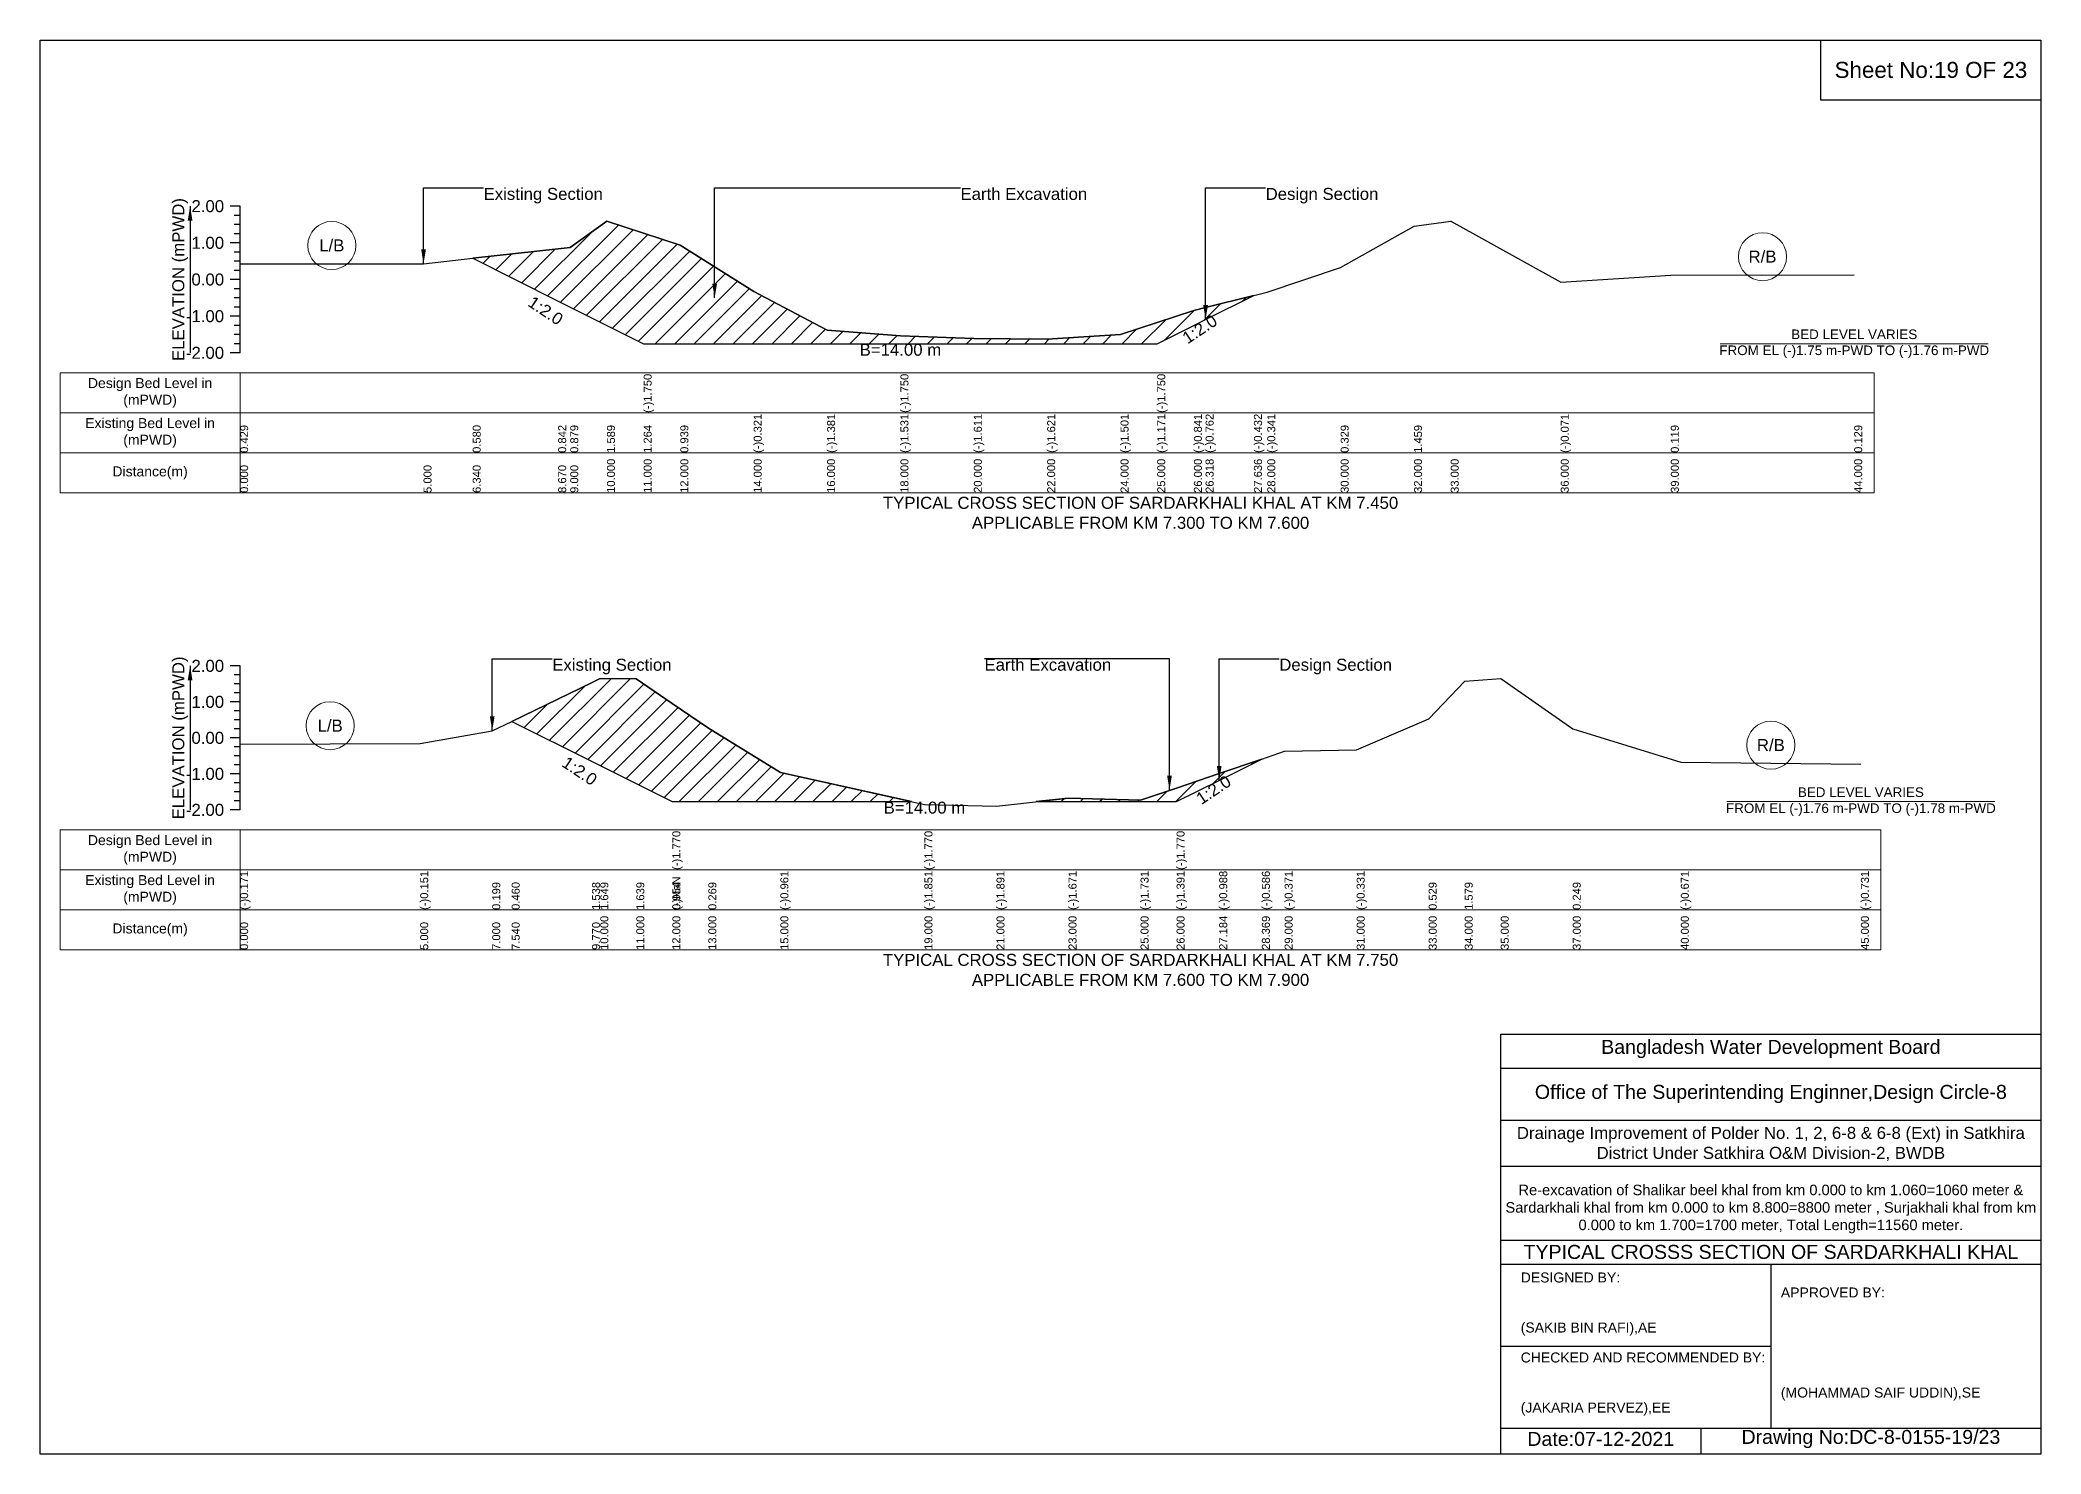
# Model space of a CAD drawing. Header units: inches. Extents: x 93000 to 506000, y -4242 to 0.
# Drawn here: x 280000 to 286000, y -4242 to 0 of the extents above; entities that cross this region are included whole.
import ezdxf

# ---------------------------------------------------------------- set-up
doc = ezdxf.new("R2010")
doc.units = ezdxf.units.IN
doc.header["$LTSCALE"] = 7
doc.header["$MEASUREMENT"] = 0
for name, color, linetype, lineweight in [('Cross section Data Border', 7, 'Continuous', 9), ('Cross Section Labels', 7, 'Continuous', 9), ('Existing_Bed_Level for Xsection', 7, 'Continuous', 25)]:
    doc.layers.add(name, color=color, linetype=linetype, lineweight=lineweight)
doc.styles.get("Standard").update_dxf_attribs({"font": 'arial.ttf'})
doc.dimstyles.get("Standard").update_dxf_attribs({"dimtxt": 0.18, "dimasz": 0.18, "dimexe": 0.18, "dimexo": 0.0625, "dimgap": 0.09, "dimtad": 0, "dimtih": 1, "dimtoh": 1, "dimdec": 4, "dimzin": 0, "dimdsep": 46, "dimtxsty": 'Standard', "dimcen": 0.09, "dimadec": 0, "dimazin": 0, "dimtfac": 1, "dimtdec": 4, "dimtofl": 0, "dimtmove": 0, "dimatfit": 3, "dimfxl": 1, "dimtolj": 1, "dimtzin": 0, "dimarcsym": 0})

msp = doc.modelspace()

# ---------------------------------------------------------------- hatches: boundary and pattern name
at = {"layer": 'Existing_Bed_Level for Xsection'}
h = msp.add_hatch(dxfattribs=at)
h.set_pattern_fill('ANSI31', color=256, scale=330, style=0)
h.paths.add_polyline_path([(281297.4, -654.9), (281553.7, -783.1), (281590, -801.2), (281700, -856.2), (281810, -911.2), (281920, -911.2), (282140, -911.2), (282360, -911.2), (282580, -911.2), (282800, -911.2), (283020, -911.2), (283240, -911.2), (283350, -911.2), (283460, -856.2), (283495, -838.7), (283640, -766.2), (283495, -802.5), (283460, -811.2), (283350, -847.5), (283240, -883.8), (283020, -897), (282800, -895.9), (282580, -887.1), (282360, -870.6), (282140, -754), (281920, -615.4), (281810, -579.7), (281700, -543.9), (281590, -622), (281553.7, -626.1)])
h = msp.add_hatch(dxfattribs=at)
h.set_pattern_fill('ANSI31', color=256, scale=324, style=0)
h.paths.add_polyline_path([(281414.3, -2044.1), (281655.2, -2164.5), (281680, -2176.9), (281788, -2230.9), (281896, -2284.9), (282004, -2284.9), (282220, -2284.9), (282612.7, -2284.9), (282220, -2197.6), (282004, -2064.7), (281896, -1990.7), (281788, -1916.8), (281680, -1915.7), (281655.2, -1927.7)])
h = msp.add_hatch(dxfattribs=at)
h.set_pattern_fill('ANSI31', color=256, scale=324, style=0)
h.paths.add_polyline_path([(282986.8, -2284.9), (283084, -2284.9), (283300, -2284.9), (283408, -2284.9), (283535.9, -2221), (283663.8, -2157), (283535.9, -2200.5), (283408, -2244), (283300, -2280.7), (283084, -2274.2)])

# ---------------------------------------------------------------- linework, layer by layer
for points in [[(280000, 0), (286000, 0), (286000, -4242), (280000, -4242)], [(285340, 0), (286000, 0), (286000, -180), (285340, -180)]]:
    msp.add_lwpolyline(points, close=True)
for points in [[(284380, -4242), (284380, -2982), (286000, -2982)], [(284380, -3084), (286000, -3084)], [(284380, -3240), (286000, -3240)], [(284380, -3378), (286000, -3378)], [(284380, -3600), (286000, -3600)], [(284380, -3672), (286000, -3672)], [(285190, -3672), (285190, -4164)], [(284380, -3918), (285190, -3918)], [(284380, -4164), (286000, -4164)], [(284980, -4164), (284980, -4242)]]:
    msp.add_lwpolyline(points)
at = {"layer": 'Cross section Data Border'}
for points in [[(280060, -998.7), (285500, -998.7), (285500, -1358.7), (280060, -1358.7)], [(280060, -2369.8), (285520, -2369.8), (285520, -2729.8), (280060, -2729.8)]]:
    msp.add_lwpolyline(points, close=True, dxfattribs=at)
for points in [[(280600, -998.7), (280600, -1358.7)], [(280060, -1118.7), (285500, -1118.7)], [(280060, -1238.7), (285500, -1238.7)], [(280600, -2369.8), (280600, -2729.8)], [(280060, -2489.8), (285520, -2489.8)], [(280060, -2609.8), (285520, -2609.8)]]:
    msp.add_lwpolyline(points, dxfattribs=at)
at = {"layer": 'Cross Section Labels'}
for points in [[(285038.1, -911.2), (285841.9, -911.2)], [(285058.1, -2284.9), (285861.9, -2284.9)]]:
    msp.add_lwpolyline(points, dxfattribs=at)
for centre in [(280875, -616.5), (285165, -650), (280870, -2057.2), (285190, -2115.5)]:
    msp.add_circle(centre, 72, dxfattribs=at)
at = {"layer": 'Existing_Bed_Level for Xsection'}
for points in [[(280600, -498.7), (280570, -498.7)], [(280600, -526.2), (280582, -526.2)], [(280600, -938.7), (280600, -828.7), (280600, -718.7), (280600, -608.7), (280600, -498.7)], [(280600, -553.7), (280582, -553.7)], [(280600, -581.2), (280582, -581.2)], [(280600, -671.5), (281150, -671.5), (281297.4, -654.9), (281553.7, -626.1), (281590, -622), (281700, -543.9), (281810, -579.7), (281810, -579.7), (281920, -615.4), (282140, -754), (282360, -870.6), (282580, -887.1), (282580, -887.1), (282800, -895.9), (283020, -897), (283240, -883.8), (283350, -847.5), (283350, -847.5), (283460, -811.2), (283495, -802.5), (283640, -766.2), (283680, -756.2), (283900, -682.5), (284120, -558.2), (284230, -543.9), (284560, -726.5), (284890, -705.6), (285440, -704.5)], [(280600, -608.7), (280570, -608.7)], [(280600, -636.2), (280582, -636.2)], [(280600, -718.7), (280570, -718.7)], [(280600, -663.7), (280582, -663.7)], [(280600, -691.2), (280582, -691.2)], [(280600, -746.2), (280582, -746.2)], [(280600, -773.7), (280582, -773.7)], [(280600, -828.7), (280570, -828.7)], [(280600, -801.2), (280582, -801.2)], [(280600, -856.2), (280582, -856.2)], [(280600, -883.7), (280582, -883.7)], [(280600, -938.7), (280570, -938.7)], [(280600, -911.2), (280582, -911.2)], [(280600, -1877.8), (280570, -1877.8)], [(280600, -1904.8), (280582, -1904.8)], [(280600, -2309.8), (280600, -2201.8), (280600, -2093.8), (280600, -1985.8), (280600, -1877.8)], [(280600, -2112.2), (281140, -2110.1), (281356, -2072.3), (281414.3, -2044.1), (281655.2, -1927.7), (281680, -1915.7), (281788, -1916.8), (281896, -1990.7), (281896, -1990.7), (282004, -2064.7), (282220, -2197.6), (282652, -2293.7), (282652, -2293.7), (282868, -2298), (283084, -2274.2), (283300, -2280.7), (283408, -2244), (283408, -2244), (283535.9, -2200.5), (283663.8, -2157), (283732, -2133.8), (283948, -2129.5), (284164, -2036.6), (284272, -1923.2), (284380, -1915.7), (284596, -2066.9), (284920, -2166.2), (285460, -2172.7)], [(280600, -1931.8), (280582, -1931.8)], [(280600, -1958.8), (280582, -1958.8)], [(280600, -1985.8), (280570, -1985.8)], [(280600, -2012.8), (280582, -2012.8)], [(280600, -2039.8), (280582, -2039.8)], [(280600, -2093.8), (280570, -2093.8)], [(280600, -2066.8), (280582, -2066.8)], [(280600, -2120.8), (280582, -2120.8)], [(280600, -2147.8), (280582, -2147.8)], [(280600, -2201.8), (280570, -2201.8)], [(280600, -2174.8), (280582, -2174.8)], [(280600, -2228.8), (280582, -2228.8)], [(280600, -2255.8), (280582, -2255.8)], [(280600, -2309.8), (280570, -2309.8)], [(280600, -2282.8), (280582, -2282.8)]]:
    msp.add_lwpolyline(points, dxfattribs=at)
for points in [[(281297.4, -654.9), (281297.4, -654.9), (281553.7, -783.1), (281590, -801.2), (281700, -856.2), (281810, -911.2), (281810, -911.2), (281920, -911.2), (282140, -911.2), (282360, -911.2), (282580, -911.2), (282580, -911.2), (282800, -911.2), (283020, -911.2), (283240, -911.2), (283350, -911.2), (283350, -911.2), (283460, -856.2), (283495, -838.7), (283640, -766.2), (283640, -766.2), (283640, -766.2), (283495, -802.5), (283460, -811.2), (283350, -847.5), (283350, -847.5), (283240, -883.8), (283020, -897), (282800, -895.9), (282580, -887.1), (282580, -887.1), (282360, -870.6), (282140, -754), (281920, -615.4), (281810, -579.7), (281810, -579.7), (281700, -543.9), (281590, -622), (281553.7, -626.1), (281297.4, -654.9)], [(281414.3, -2044.1), (281414.3, -2044.1), (281655.2, -2164.5), (281680, -2176.9), (281788, -2230.9), (281896, -2284.9), (281896, -2284.9), (282004, -2284.9), (282220, -2284.9), (282612.7, -2284.9), (282220, -2197.6), (282004, -2064.7), (281896, -1990.7), (281896, -1990.7), (281788, -1916.8), (281680, -1915.7), (281655.2, -1927.7), (281414.3, -2044.1)], [(282986.8, -2284.9), (283084, -2284.9), (283300, -2284.9), (283408, -2284.9), (283408, -2284.9), (283535.9, -2221), (283663.8, -2157), (283535.9, -2200.5), (283408, -2244), (283408, -2244), (283300, -2280.7), (283084, -2274.2)]]:
    msp.add_lwpolyline(points, close=True, dxfattribs=at)

# ---------------------------------------------------------------- texts
at = {"attachment_point": 5}
for s, insert, char_height in [('Sheet No:19 OF 23', (285670, -90), 48), ('Bangladesh Water Development Board', (285190, -3027), 42), ('Office of The Superintending Enginner,Design Circle-8', (285190, -3162), 42)]:
    msp.add_mtext(s, dxfattribs=dict(at, insert=insert, char_height=char_height))
for s, insert, char_height, width, attachment_point in [('Drainage Improvement of Polder No. 1, 2, 6-8 & 6-8 (Ext) in Satkhira District Under Satkhira O&M Division-2, BWDB', (285190, -3312), 36, 1680, 5), ('Re-excavation of Shalikar beel khal from km 0.000 to km 1.060=1060 meter & Sardarkhali khal from km 0.000 to km 8.800=8800 meter , Surjakhali khal from km 0.000 to km 1.700=1700 meter, Total Length=11560 meter.', (285190, -3507), 31.4683, 1620, 5), ('TYPICAL CROSSS SECTION OF SARDARKHALI KHAL', (285190, -3636), 42, 1680, 5), ('DESIGNED BY:^J^J^J(SAKIB BIN RAFI),AE', (284440, -3792), 30, 840, 4), ('APPROVED BY:^J^J^J^J^J^J(MOHAMMAD SAIF UDDIN),SE', (285220, -3912), 30, 840, 4), ('CHECKED AND RECOMMENDED BY:^J^J^J(JAKARIA PERVEZ),EE', (284440, -4032), 30, 840, 4), ('Date:07-12-2021', (284680, -4197), 42, 840, 5), ('Drawing No:DC-8-0155-19/23', (285490, -4197), 42, 1320, 5)]:
    msp.add_mtext(s, dxfattribs=dict(insert=insert, char_height=char_height, width=width, attachment_point=attachment_point))
at = {"layer": 'Cross section Data Border', "char_height": 30, "width": 480, "attachment_point": 5}
for s, insert in [('Design Bed Level in (mPWD)', (280330, -1058.7)), ('Existing Bed Level in (mPWD)', (280330, -1178.7)), ('Distance(m)', (280330, -1298.7)), ('Design Bed Level in (mPWD)', (280330, -2429.8)), ('Existing Bed Level in (mPWD)', (280330, -2549.8)), ('Distance(m)', (280330, -2669.8))]:
    msp.add_mtext(s, dxfattribs=dict(at, insert=insert))
at = {"layer": 'Cross Section Labels'}
for s, insert, char_height, attachment_point in [('Existing Section', (281330, -443.7), 36, 1), ('Earth Excavation', (282760, -443.7), 36, 1), ('Design Section', (283675, -443.7), 36, 1), ('L/B', (280875, -616.5), 36, 5), ('R/B', (285165, -650), 36, 5), ('BED LEVEL VARIES ^JFROM EL (-)1.75 m-PWD TO (-)1.76 m-PWD', (285440, -911.2), 28.8, 5), ('B=14.00 m', (282580, -911.2), 36, 2), ('TYPICAL CROSS SECTION OF SARDARKHALI KHAL AT KM 7.450^JAPPLICABLE FROM KM 7.300 TO KM 7.600', (283300, -1418.7), 36, 5), ('Existing Section', (281536, -1856.2), 36, 1), ('Earth Excavation', (282832, -1856.2), 36, 1), ('Design Section', (283715.9, -1856.2), 36, 1), ('L/B', (280870, -2057.2), 36, 5), ('R/B', (285190, -2115.5), 36, 5), ('BED LEVEL VARIES ^JFROM EL (-)1.76 m-PWD TO (-)1.78 m-PWD', (285460, -2284.9), 28.8, 5), ('B=14.00 m', (282652, -2284.9), 36, 2), ('TYPICAL CROSS SECTION OF SARDARKHALI KHAL AT KM 7.750^JAPPLICABLE FROM KM 7.600 TO KM 7.900', (283300, -2789.8), 36, 5)]:
    msp.add_mtext(s, dxfattribs=dict(at, insert=insert, char_height=char_height, attachment_point=attachment_point))
at = {"layer": 'Cross Section Labels', "char_height": 36, "attachment_point": 2}
for insert, rotation in [((281526.2, -796.8), 326.30993), ((283467.5, -852.5), 33.69007), ((281628.2, -2178), 326.30993), ((283508.9, -2234.5), 33.69007)]:
    msp.add_mtext('1:2.0', dxfattribs=dict(at, insert=insert, rotation=rotation))
at = {"layer": 'Existing_Bed_Level for Xsection', "rotation": 90}
for s, insert, char_height, attachment_point in [('ELEVATION (mPWD)', (280420, -718.7), 36, 5), ('(-)1.750', (281810, -1118.7), 24, 1), ('(-)1.750', (282580, -1118.7), 24, 1), ('(-)1.750', (283350, -1118.7), 24, 1), ('(-)0.321', (282140, -1238.7), 24, 1), ('(-)1.381', (282360, -1238.7), 24, 1), ('(-)1.531', (282580, -1238.7), 24, 1), ('(-)1.531', (282580, -1238.7), 24, 1), ('(-)1.531', (282580, -1238.7), 24, 1), ('(-)1.611', (282800, -1238.7), 24, 1), ('(-)1.621', (283020, -1238.7), 24, 1), ('(-)1.501', (283240, -1238.7), 24, 1), ('(-)1.171', (283350, -1238.7), 24, 1), ('(-)1.171', (283350, -1238.7), 24, 1), ('(-)1.171', (283350, -1238.7), 24, 1), ('(-)0.841', (283460, -1238.7), 24, 1), ('(-)0.762', (283495, -1238.7), 24, 1), ('(-)0.432', (283640, -1238.7), 24, 1), ('(-)0.341', (283680, -1238.7), 24, 1), ('(-)0.071', (284560, -1238.7), 24, 1), ('0.429', (280600, -1238.7), 24, 1), ('0.429', (280600, -1238.7), 24, 1), ('0.580', (281297.4, -1238.7), 24, 1), ('0.842', (281553.7, -1238.7), 24, 1), ('0.879', (281590, -1238.7), 24, 1), ('1.589', (281700, -1238.7), 24, 1), ('1.589', (281700, -1238.7), 24, 1), ('1.264', (281810, -1238.7), 24, 1), ('1.264', (281810, -1238.7), 24, 1), ('1.264', (281810, -1238.7), 24, 1), ('0.939', (281920, -1238.7), 24, 1), ('0.329', (283900, -1238.7), 24, 1), ('1.459', (284120, -1238.7), 24, 1), ('0.119', (284890, -1238.7), 24, 1), ('0.129', (285440, -1238.7), 24, 1), ('10.000', (281700, -1358.7), 24, 1), ('11.000', (281810, -1358.7), 24, 1), ('11.000', (281810, -1358.7), 24, 1), ('11.000', (281810, -1358.7), 24, 1), ('12.000', (281920, -1358.7), 24, 1), ('14.000', (282140, -1358.7), 24, 1), ('16.000', (282360, -1358.7), 24, 1), ('18.000', (282580, -1358.7), 24, 1), ('18.000', (282580, -1358.7), 24, 1), ('18.000', (282580, -1358.7), 24, 1), ('20.000', (282800, -1358.7), 24, 1), ('22.000', (283020, -1358.7), 24, 1), ('24.000', (283240, -1358.7), 24, 1), ('25.000', (283350, -1358.7), 24, 1), ('25.000', (283350, -1358.7), 24, 1), ('25.000', (283350, -1358.7), 24, 1), ('26.000', (283460, -1358.7), 24, 1), ('26.318', (283495, -1358.7), 24, 1), ('27.636', (283640, -1358.7), 24, 1), ('28.000', (283680, -1358.7), 24, 1), ('30.000', (283900, -1358.7), 24, 1), ('32.000', (284120, -1358.7), 24, 1), ('33.000', (284230, -1358.7), 24, 1), ('36.000', (284560, -1358.7), 24, 1), ('39.000', (284890, -1358.7), 24, 1), ('44.000', (285440, -1358.7), 24, 1), ('0.000', (280600, -1358.7), 24, 1), ('5.000', (281150, -1358.7), 24, 1), ('6.340', (281297.4, -1358.7), 24, 1), ('8.670', (281553.7, -1358.7), 24, 1), ('9.000', (281590, -1358.7), 24, 1), ('ELEVATION (mPWD)', (280420, -2093.8), 36, 5), ('(-)1.770', (281896, -2489.8), 24, 1), ('(-)1.770', (282652, -2489.8), 24, 1), ('(-)1.770', (283408, -2489.8), 24, 1), ('(-)0.171', (280600, -2609.8), 24, 1), ('(-)0.151', (281140, -2609.8), 24, 1), ('(-)NaN', (281896, -2609.8), 24, 1), ('(-)0.961', (282220, -2609.8), 24, 1), ('(-)1.851', (282652, -2609.8), 24, 1), ('(-)1.851', (282652, -2609.8), 24, 1), ('(-)1.851', (282652, -2609.8), 24, 1), ('(-)1.891', (282868, -2609.8), 24, 1), ('(-)1.671', (283084, -2609.8), 24, 1), ('(-)1.731', (283300, -2609.8), 24, 1), ('(-)1.391', (283408, -2609.8), 24, 1), ('(-)1.391', (283408, -2609.8), 24, 1), ('(-)1.391', (283408, -2609.8), 24, 1), ('(-)0.988', (283535.9, -2609.8), 24, 1), ('(-)0.586', (283663.8, -2609.8), 24, 1), ('(-)0.371', (283732, -2609.8), 24, 1), ('(-)0.331', (283948, -2609.8), 24, 1), ('(-)0.671', (284920, -2609.8), 24, 1), ('(-)0.731', (285460, -2609.8), 24, 1), ('0.199', (281356, -2609.8), 24, 1), ('0.460', (281414.3, -2609.8), 24, 1), ('1.538', (281655.2, -2609.8), 24, 1), ('1.649', (281680, -2609.8), 24, 1), ('1.649', (281680, -2609.8), 24, 1), ('1.639', (281788, -2609.8), 24, 1), ('0.954', (281896, -2609.8), 24, 1), ('0.954', (281896, -2609.8), 24, 1), ('0.269', (282004, -2609.8), 24, 1), ('0.529', (284164, -2609.8), 24, 1), ('1.579', (284272, -2609.8), 24, 1), ('0.249', (284596, -2609.8), 24, 1), ('10.000', (281680, -2729.8), 24, 1), ('11.000', (281788, -2729.8), 24, 1), ('12.000', (281896, -2729.8), 24, 1), ('12.000', (281896, -2729.8), 24, 1), ('12.000', (281896, -2729.8), 24, 1), ('13.000', (282004, -2729.8), 24, 1), ('15.000', (282220, -2729.8), 24, 1), ('19.000', (282652, -2729.8), 24, 1), ('19.000', (282652, -2729.8), 24, 1), ('19.000', (282652, -2729.8), 24, 1), ('21.000', (282868, -2729.8), 24, 1), ('23.000', (283084, -2729.8), 24, 1), ('25.000', (283300, -2729.8), 24, 1), ('26.000', (283408, -2729.8), 24, 1), ('26.000', (283408, -2729.8), 24, 1), ('26.000', (283408, -2729.8), 24, 1), ('27.184', (283535.9, -2729.8), 24, 1), ('28.369', (283663.8, -2729.8), 24, 1), ('29.000', (283732, -2729.8), 24, 1), ('31.000', (283948, -2729.8), 24, 1), ('33.000', (284164, -2729.8), 24, 1), ('34.000', (284272, -2729.8), 24, 1), ('35.000', (284380, -2729.8), 24, 1), ('37.000', (284596, -2729.8), 24, 1), ('40.000', (284920, -2729.8), 24, 1), ('45.000', (285460, -2729.8), 24, 1), ('0.000', (280600, -2729.8), 24, 1), ('5.000', (281140, -2729.8), 24, 1), ('7.000', (281356, -2729.8), 24, 1), ('7.540', (281414.3, -2729.8), 24, 1), ('9.770', (281655.2, -2729.8), 24, 1)]:
    msp.add_mtext(s, dxfattribs=dict(at, insert=insert, char_height=char_height, attachment_point=attachment_point))
at = {"layer": 'Existing_Bed_Level for Xsection', "char_height": 36, "attachment_point": 6}
for s, insert in [('2.00', (280552, -498.7)), ('1.00', (280552, -608.7)), ('0.00', (280552, -718.7)), ('-1.00', (280552, -828.7)), ('-2.00', (280552, -938.7)), ('2.00', (280552, -1877.8)), ('1.00', (280552, -1985.8)), ('0.00', (280552, -2093.8)), ('-1.00', (280552, -2201.8)), ('-2.00', (280552, -2309.8))]:
    msp.add_mtext(s, dxfattribs=dict(at, insert=insert))

# ---------------------------------------------------------------- leaders
at = {"layer": 'Cross Section Labels', "annotation_type": 0, "has_hookline": 1}
for points, hookline_direction, text_width in [([(281150, -671.5), (281150, -443.7), (281329.9, -443.7)], 0, 350.4), ([(282022.9, -773.8), (282022.9, -443.7), (282759.9, -443.7)], 0, 372.7), ([(283495, -838.7), (283495, -443.7), (283674.9, -443.7)], 0, 330.9), ([(281356, -2072.3), (281356, -1856.2), (281535.9, -1856.2)], 0, 350.4), ([(283386.8, -2250.6), (283386.8, -1856.2), (282832.1, -1856.2)], 1, 372.7), ([(283535.9, -2221), (283535.9, -1856.2), (283715.8, -1856.2)], 0, 330.9)]:
    msp.add_leader(points, dimstyle='Standard', override={"dimasz": 43.2}, dxfattribs=dict(at, hookline_direction=hookline_direction, text_width=text_width))
at = {"layer": 'Existing_Bed_Level for Xsection'}
for points in [[(280450, -498.7), (280450, -938.7)], [(280450, -1877.8), (280450, -2309.8)]]:
    msp.add_leader(points, dimstyle='Standard', override={"dimasz": 43.2}, dxfattribs=at)

doc.saveas('drawing.dxf')
